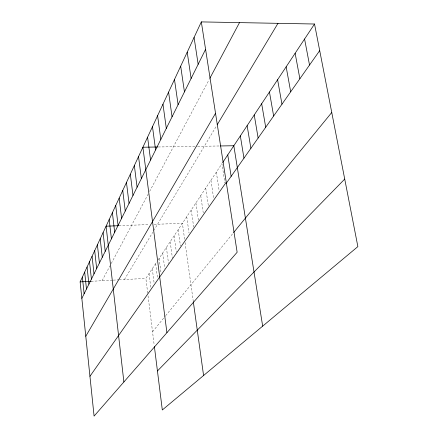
<?xml version="1.0" encoding="UTF-8"?>
<svg xmlns="http://www.w3.org/2000/svg" width="438" height="438" viewBox="0 0 438 438"><rect width="100%" height="100%" fill="white"/><g stroke="black" fill="none" stroke-linecap="round" stroke-linejoin="round"><path stroke-width="0.33" stroke-dasharray="2.19 1.64" d="M102.081 280.725L109.998 265.861M111.241 263.523L148.373 193.777M149.621 191.422L209.183 79.552M124.43 279.543L152.752 232.282M153.76 230.607L216.454 125.991M147.715 293.236L145.859 278.409L156.7 262.055M158.091 259.964L221.929 163.681L224.891 182.81M152.534 331.752L165.246 316.198M165.652 315.705L232.764 233.591M91.137 281.3L112.632 280.167M113.289 280.128L118.534 279.855M119.191 279.822L145.859 278.409M118.901 225.707L149.407 224.552M154.171 224.371L182.4 223.298L184.617 239.236M158.222 146.982L196.969 146.347M197.637 146.336L219.137 145.98M216.323 172.134L219.082 190.218M210.93 180.27L213.607 198.058M205.734 188.105L208.417 206.189M200.73 195.655L203.237 212.791M195.901 202.936L198.425 220.385M191.242 209.961L193.695 227.147M186.747 216.744L189.024 232.923M185.082 242.57L193.224 301.054M178.2 229.632L180.451 245.992M174.138 235.764L176.317 251.812M170.201 241.694L172.419 258.174M166.396 247.437L168.548 263.638M162.706 253.005L164.721 268.308M159.131 258.398L161.096 273.493M155.66 263.627L157.571 278.442M152.298 268.702L154.16 283.315M149.029 273.624L150.853 288.051M148.044 295.88L154.154 344.717"/><path stroke-width="0.66" d="M201.321 21.9L237.144 252.261L94.082 416.1L80.127 281.886L201.321 21.9L314.528 24.013L357.873 246.61L162.317 409.973L154.4 346.677M81.84 298.377L205.586 49.341M209.818 78.358L239.498 22.612M85.782 336.274L215.534 113.311M217.133 124.852L277.977 23.329M222.657 162.58L314.528 24.013M89.943 376.291L226.254 182.235M226.315 183.21L319.707 50.589M233.591 232.578L331.758 112.478M157.439 370.97L344.722 179.065M80.127 281.886L91.137 281.3M118.227 225.734L106.089 226.194L123.888 381.963M157.554 146.993L142.892 147.234L166.922 332.683M220.473 145.958L233.821 145.739L262.674 326.14M304.58 39.02L309.529 65.038M295.13 53.266L299.871 78.752M286.151 66.817L290.695 91.783M277.599 79.716L281.962 104.184M269.447 92.013L273.64 115.999M261.667 103.74L265.707 127.272M254.237 114.948L258.13 138.03M247.136 125.662L250.886 148.318M240.336 135.917L243.955 158.162M227.755 154.888L231.138 176.361M194.072 37.444L198.157 64.293M187.201 52.182L191.121 78.457M180.68 66.171L184.442 91.898M174.483 79.47L178.096 104.671M168.586 92.128L172.057 116.82M193.311 301.711L203.582 375.497M162.963 104.184L166.309 128.389M157.598 115.692L160.823 139.426M152.479 126.681L155.589 149.96M147.579 137.182L150.584 160.029M138.534 156.585L141.348 178.616M134.351 165.559L137.078 187.212M130.332 174.182L132.977 195.468M126.467 182.471L129.035 203.402M122.749 190.448L125.241 211.034M119.169 198.129L121.594 218.376M115.72 205.531L118.074 225.455M112.396 212.665L114.685 232.277M109.182 219.547L111.416 238.858M103.094 232.616L105.213 251.341M100.198 238.819L102.268 257.27M97.4 244.826L99.415 263.003M94.696 250.629L96.661 268.549M92.073 256.252L93.995 273.92M89.533 261.7L91.411 279.115M87.074 266.983L88.909 284.158M84.687 272.102L86.478 289.042M82.371 277.062L84.123 293.778"/></g></svg>
